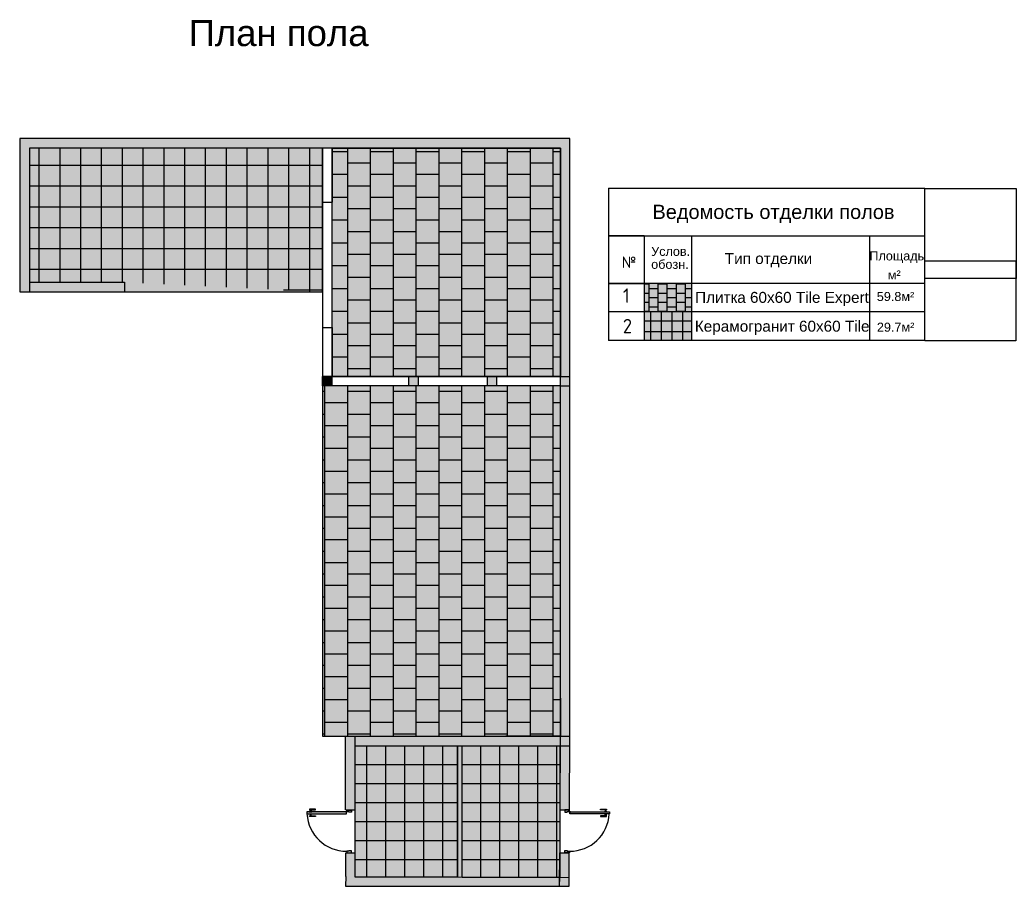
# Model space of a CAD drawing. Header units: millimetres. Extents: x 474215 to 2043163, y -374230 to 1199080.
# Drawn here: x 693907 to 714855, y -322849 to -304642 of the extents above; entities that cross this region are included whole.
import ezdxf

# ---------------------------------------------------------------- set-up
doc = ezdxf.new("R2010")
doc.units = ezdxf.units.MM
doc.header["$MEASUREMENT"] = 0
doc.header["$XCLIPFRAME"] = 2
doc.layers.add('freecads.com', color=7, linetype='Continuous')
doc.styles.get("Standard").update_dxf_attribs({"font": 'arial.ttf'})
doc.styles.add('{18b73a54-fa43-428c-adcb-c1c7bbdf2c84}', font='Simplex.shx')
picture_1 = doc.add_image_def('image3.jpeg', size_in_pixel=(735, 725))
picture_2 = doc.add_image_def('image5.png', size_in_pixel=(403, 468))
pattern_1 = [(0, (0, 35306.1), (0, 400), []), (90, (0, 35306.1), (-400, 2e-14), [])]
pattern_2 = [(90, (0, 35306.1), (-480, 3e-14), []), (180, (0, 35306.12), (-480, -240), [480, -480])]

msp = doc.modelspace()

# ---------------------------------------------------------------- hatches: boundary and pattern name
at = {"true_color": 0x000000}
h = msp.add_hatch(color=18, dxfattribs=at)
h.dxf.hatch_style = 1
h.paths.add_polyline_path([(700271, -307134.7), (693907, -307134.7), (693907, -307334.7), (700271, -307334.7)])
h.paths.add_polyline_path([(705270.2, -307134.7), (700471, -307134.7), (700471, -307334.7), (705270.2, -307334.7)])
h.paths.add_polyline_path([(700471, -307134.7), (700271, -307134.7), (700271, -307334.7), (700471, -307334.7)])
h = msp.add_hatch(color=18, dxfattribs=at)
h.dxf.hatch_style = 1
h.paths.add_polyline_path([(694107, -307134.7), (693907, -307134.7), (693907, -310358), (694107, -310358), (694107, -307334.7)])
h = msp.add_hatch(color=18, dxfattribs=at)
h.dxf.hatch_style = 1
h.paths.add_polyline_path([(705472.2, -307134.7), (705272.2, -307134.7), (705272.2, -319699.8), (705472.2, -319699.8)])
at = {"true_color": 0xe7dcd0}
h = msp.add_hatch(color=254, dxfattribs=at)
h.dxf.hatch_style = 1
h.paths.add_polyline_path([(700271, -310358), (700271, -307334.7), (694107, -307334.7), (694107, -310158), (696107, -310158), (696107, -310358)])
at = {"true_color": 0x636466}
h = msp.add_hatch(dxfattribs=at)
h.set_pattern_fill('NET', color=251, scale=3500, angle=90)
h.set_pattern_definition([(90, (0, 35306.1), (-437.5, 3e-14), []), (180, (0, 35306.1), (-5e-14, -437.5), [])])
h.paths.add_polyline_path([(694107, -307334.7), (694107, -310158), (696107, -310158), (700271, -310358), (700271, -307334.7)])
at = {"true_color": 0xd6d6d6}
h = msp.add_hatch(color=254, dxfattribs=at)
h.dxf.hatch_style = 1
h.paths.add_polyline_path([(705271, -307334.7), (700471, -307334.7), (700471, -312134.7), (705271, -312134.7)])
at = {"true_color": 0x636466}
h = msp.add_hatch(dxfattribs=at)
h.set_pattern_fill('AR-B88', color=251, scale=60, angle=90)
h.set_pattern_definition(pattern_2)
h.paths.add_polyline_path([(705271, -307334.7), (700471, -307334.7), (700471, -312134.7), (705271, -312134.7)])
at = {"true_color": 0x000000}
h = msp.add_hatch(color=18, dxfattribs=at)
h.dxf.hatch_style = 1
h.paths.add_polyline_path([(696107, -310158), (694107, -310158), (694107, -310358), (696107, -310358)])
at = {"true_color": 0xd6d6d6}
h = msp.add_hatch(color=254, dxfattribs=at)
h.dxf.hatch_style = 1
h.paths.add_polyline_path([(707031, -310181.5), (707031, -310781.5), (708031, -310781.5), (708031, -310181.5)])
at = {"true_color": 0x636466}
h = msp.add_hatch(dxfattribs=at)
h.set_pattern_fill('AR-B88', color=251, scale=24, angle=90)
h.set_pattern_definition([(90, (0, 35306.12), (-192, 1e-14), []), (180, (0, 35306.12), (-192, -96), [192, -192])])
h.paths.add_polyline_path([(708031, -310781.5), (708031, -310181.5), (707031, -310181.5), (707031, -310781.5)])
at = {"true_color": 0xe7dcd0}
h = msp.add_hatch(color=254, dxfattribs=at)
h.dxf.hatch_style = 1
h.paths.add_polyline_path([(708031, -311381.5), (708031, -310781.5), (707031, -310781.5), (707031, -311381.5)])
at = {"true_color": 0x636466}
h = msp.add_hatch(dxfattribs=at)
h.set_pattern_fill('NET', color=251, scale=1800, angle=90)
h.set_pattern_definition([(90, (0, 35306.12), (-225, 1e-14), []), (180, (0, 35306.12), (-3e-14, -225), [])])
h.paths.add_polyline_path([(707031, -310781.5), (707031, -311381.5), (708031, -311381.5), (708031, -310781.5)])
at = {"true_color": 0x000000}
h = msp.add_hatch(color=18, dxfattribs=at)
h.dxf.hatch_style = 1
h.paths.add_polyline_path([(700471, -312134.9), (700471, -312134.7), (700271, -312134.7), (700271, -312334.7), (700471, -312334.7)])
h = msp.add_hatch(color=18, dxfattribs=at)
h.dxf.hatch_style = 1
h.paths.add_polyline_path([(702285.5, -312334.7), (702285.5, -312134.7), (702085.5, -312134.7), (702085.5, -312334.7)])
h.paths.add_polyline_path([(703935.9, -312334.7), (703935.9, -312134.7), (703735.9, -312134.7), (703735.9, -312334.7)])
at = {"true_color": 0xd6d6d6}
h = msp.add_hatch(color=254, dxfattribs=at)
h.dxf.hatch_style = 1
h.paths.add_polyline_path([(705271, -312334.7), (700272.1, -312334.7), (700272.1, -319699.8), (705271, -319699.8)])
at = {"true_color": 0x636466}
h = msp.add_hatch(dxfattribs=at)
h.set_pattern_fill('AR-B88', color=251, scale=60, angle=90)
h.set_pattern_definition(pattern_2)
h.paths.add_polyline_path([(700272.1, -312334.7), (700272.1, -319699.8), (705271, -319699.8), (705271, -312334.7)])
at = {"true_color": 0x000000}
h = msp.add_hatch(color=18, dxfattribs=at)
h.dxf.hatch_style = 1
h.paths.add_polyline_path([(700957.6, -319699.8), (700756.6, -319699.8), (700756.6, -321249.9), (700957.6, -321249.9)])
h.paths.add_polyline_path([(705471.2, -319900.8), (705271.2, -319900.8), (705264.5, -321249.9), (705464.5, -321249.9)])
h = msp.add_hatch(color=18, dxfattribs=at)
h.dxf.hatch_style = 1
h.paths.add_polyline_path([(705272.2, -319699.8), (700957.6, -319699.8), (700957.6, -319900.8), (705271.2, -319900.8)])
h.paths.add_polyline_path([(705472.2, -319700.8), (705472.2, -319699.8), (705272.2, -319699.8), (705271.2, -319900.8), (705471.2, -319900.8)])
at = {"true_color": 0xe7dcd0}
h = msp.add_hatch(color=254, dxfattribs=at)
h.dxf.hatch_style = 1
h.paths.add_polyline_path([(703106.5, -319900.8), (700957.6, -319900.8), (700957.6, -322149.9), (700960, -322149.9), (700957.6, -322650.1), (703106.5, -322660.7)])
at = {"true_color": 0x636466}
h = msp.add_hatch(dxfattribs=at)
h.set_pattern_fill('NET', color=251, scale=3200)
h.set_pattern_definition(pattern_1)
h.paths.add_polyline_path([(703106.5, -319900.8), (700957.6, -319900.8), (700957.6, -322149.9), (700960, -322149.9), (700957.6, -322650.1), (703106.5, -322660.7)])
at = {"true_color": 0x000000}
h = msp.add_hatch(color=18, dxfattribs=at)
h.dxf.hatch_style = 1
h.paths.add_polyline_path([(703206.5, -319900.8), (703106.5, -319900.8), (703106.5, -322660.7), (703206.5, -322661.2)])
at = {"true_color": 0xe7dcd0}
h = msp.add_hatch(color=254, dxfattribs=at)
h.dxf.hatch_style = 1
h.paths.add_polyline_path([(703206.5, -322661.2), (705257.5, -322671.4), (705257.5, -319900.8), (703206.5, -319900.8)])
at = {"true_color": 0x636466}
h = msp.add_hatch(dxfattribs=at)
h.set_pattern_fill('NET', color=251, scale=3200)
h.set_pattern_definition(pattern_1)
h.paths.add_polyline_path([(703206.5, -322661.2), (705257.5, -322671.4), (705257.5, -319900.8), (703206.5, -319900.8)])
at = {"true_color": 0x000000}
h = msp.add_hatch(color=18, dxfattribs=at)
h.dxf.hatch_style = 1
h.paths.add_polyline_path([(700770.5, -321289.7, -0.0589078), (700769.4, -321288.8), (699940.1, -321288.8), (699940.1, -321333.8), (700772.5, -321333.8), (700772.5, -321318.8), (700770.5, -321318.8)])
h.paths.add_polyline_path([(700125.4, -321232.8), (699997.9, -321232.8), (699997.9, -321247.8), (700125.4, -321247.8)])
h.paths.add_polyline_path([(700024.9, -321247.8), (700009.9, -321247.8), (700009.9, -321283.8), (700024.9, -321283.8)])
h.paths.add_polyline_path([(700042.4, -321283.8), (699992.4, -321283.8), (699992.4, -321288.8), (700042.4, -321288.8)])
h.paths.add_polyline_path([(700042.4, -321333.8), (699992.4, -321333.8), (699992.4, -321338.8), (700042.4, -321338.8)])
h.paths.add_polyline_path([(700024.9, -321338.8), (700009.9, -321338.8), (700009.9, -321374.8), (700024.9, -321374.8)])
h.paths.add_polyline_path([(700125.4, -321374.8), (699997.9, -321374.8), (699997.9, -321389.8), (700125.4, -321389.8)])
h.paths.add_polyline_path([(700877.9, -321250.5), (700777.9, -321250.5), (700777.9, -321283.5), (700824.9, -321283.5), (700824.9, -321295.5), (700877.9, -321295.5)])
h.paths.add_polyline_path([(700877.9, -322105.5), (700824.9, -322105.5), (700824.9, -322117.5), (700777.9, -322117.5), (700777.9, -322150.5), (700877.9, -322150.5)])
h = msp.add_hatch(color=18, dxfattribs=at)
h.dxf.hatch_style = 1
h.paths.add_polyline_path([(705471.9, -321289.1, 0.0589078), (705473, -321288.2), (706302.3, -321288.2), (706302.3, -321333.2), (705469.9, -321333.2), (705469.9, -321318.2), (705471.9, -321318.2)])
h.paths.add_polyline_path([(706117, -321232.2), (706244.5, -321232.2), (706244.5, -321247.2), (706117, -321247.2)])
h.paths.add_polyline_path([(706217.5, -321247.2), (706232.5, -321247.2), (706232.5, -321283.2), (706217.5, -321283.2)])
h.paths.add_polyline_path([(706200, -321283.2), (706250, -321283.2), (706250, -321288.2), (706200, -321288.2)])
h.paths.add_polyline_path([(706200, -321333.2), (706250, -321333.2), (706250, -321338.2), (706200, -321338.2)])
h.paths.add_polyline_path([(706217.5, -321338.2), (706232.5, -321338.2), (706232.5, -321374.2), (706217.5, -321374.2)])
h.paths.add_polyline_path([(706117, -321374.2), (706244.5, -321374.2), (706244.5, -321389.2), (706117, -321389.2)])
h.paths.add_polyline_path([(705364.5, -321249.9), (705464.5, -321249.9), (705464.5, -321282.9), (705417.5, -321282.9), (705417.5, -321294.9), (705364.5, -321294.9)])
h.paths.add_polyline_path([(705364.5, -322104.9), (705417.5, -322104.9), (705417.5, -322116.9), (705464.5, -322116.9), (705464.5, -322149.9), (705364.5, -322149.9)])
h = msp.add_hatch(color=18, dxfattribs=at)
h.dxf.hatch_style = 1
h.paths.add_polyline_path([(700960, -322149.9), (700760, -322149.9), (700757.6, -322649.1), (700957.6, -322650.1)])
h.paths.add_polyline_path([(700756.6, -322849.1), (705456.6, -322849.1), (705457.5, -322672.3), (700757.6, -322649.1)])
h = msp.add_hatch(color=18, dxfattribs=at)
h.dxf.hatch_style = 1
h.paths.add_polyline_path([(705460.1, -322149.9), (705260.1, -322149.9), (705257.5, -322671.4), (705457.5, -322672.3)])

# ---------------------------------------------------------------- linework, layer by layer
for p, q in [((700271, -307134.7), (693907, -307134.7)), ((693907, -307134.7), (693907, -310358)), ((705472.2, -307134.7), (700271, -307134.7)), ((705472.2, -319700.8), (705472.2, -307134.7)), ((700271, -307334.7), (694107, -307334.7)), ((694107, -307334.7), (694107, -309598.2)), ((695493.6, -307334.7), (694107, -307334.7)), ((694107, -307334.7), (694107, -310358)), ((705271, -307334.7), (700271, -307334.7)), ((705271, -312334.7), (705271, -307334.7)), ((705271, -307974.7), (705268, -307974.7)), ((700271, -308470.2), (700271, -311106.6)), ((700471, -311106.6), (700471, -308470.2)), ((694107, -310158), (696107, -310158)), ((696107, -310158), (696107, -310358)), ((693907, -310358), (694107, -310358)), ((694107, -310358), (696107, -310358)), ((700471, -311106.6), (700471, -312134.7)), ((702085.5, -312334.7), (702085.5, -312134.7)), ((702285.5, -312334.7), (702285.5, -312134.7)), ((703735.9, -312334.7), (703735.9, -312134.7)), ((703935.9, -312334.7), (703935.9, -312134.7)), ((705272.2, -312134.7), (705472.2, -312134.7)), ((705272.2, -319699.8), (705271, -312334.7)), ((705272.2, -312334.7), (705472.2, -312334.7)), ((705272.2, -318899.8), (705272.2, -319699.8)), ((705272.2, -319700.8), (700272.1, -319701.6)), ((700756.6, -321249.9), (700756.6, -319699.8)), ((700957.6, -321249.9), (700957.6, -319699.8)), ((700957.6, -319699.8), (705472.2, -319699.8)), ((705272.2, -319699.8), (704122.2, -319699.8)), ((700957.6, -319900.8), (705471.2, -319900.8)), ((703106.5, -322660.7), (703106.5, -319900.8)), ((703206.5, -322661.2), (703206.5, -319900.8)), ((700760, -321249.9), (700957.6, -321249.9)), ((705264.5, -321249.9), (705464.5, -321249.9)), ((700760, -322149.9), (700960, -322149.9)), ((700760, -322149.9), (700960, -322149.9)), ((700957.6, -322650.1), (700957.6, -322149.9)), ((703106.5, -322156), (703106.5, -322660.7)), ((705260.1, -322149.9), (705460.1, -322149.9)), ((700757.6, -322649.1), (700756.6, -322849.1)), ((703106.5, -322660.7), (701676.9, -322660.1)), ((700756.6, -322849.1), (705456.6, -322849.1))]:
    msp.add_line(p, q)
at = {"color": 143, "true_color": 0x7aafdf}
for p, q in [((700271, -307334.7), (700271, -308470.2)), ((700471, -307334.7), (700471, -308470.2)), ((700271, -308470.2), (700471, -308470.2)), ((700271, -311106.6), (700271, -312134.7)), ((700271, -311106.6), (700471, -311106.6)), ((705272.2, -312134.7), (700271, -312134.7)), ((700271, -312334.7), (700271, -312134.7)), ((700271, -312334.9), (700271, -312134.9)), ((700471, -312134.7), (705272.2, -312134.7)), ((700471, -312334.9), (700471, -312134.9)), ((705272.2, -312334.7), (700271, -312334.7))]:
    msp.add_line(p, q, dxfattribs=at)
at = {"color": 7}
for p, q in [((706281, -308181.5), (712939.3, -308181.5)), ((706281, -308181.5), (706281, -311381.5)), ((712939.3, -311381.5), (712939.3, -308181.5)), ((706281, -308581.5), (706281, -308581.5)), ((706281, -308581.5), (706281, -308581.5)), ((706281, -309181.5), (712939.3, -309181.5)), ((707031, -309181.5), (706281, -309181.5)), ((707031, -309181.5), (707031, -309181.5)), ((707031, -309181.5), (707031, -309181.5)), ((707031, -309181.5), (707031, -311381.5)), ((708031, -309181.5), (708031, -311381.5)), ((711781, -311381.5), (711781, -309181.5)), ((708031, -309681.5), (708031, -309681.5)), ((712939.3, -310181.5), (706281, -310181.5)), ((712939.3, -310181.5), (706281, -310181.5)), ((706281, -310181.5), (707031, -310181.5)), ((707031, -310181.5), (707031, -310181.5)), ((708031, -310181.5), (708031, -310181.5)), ((712939.3, -310781.5), (706281, -310781.5)), ((712939.3, -311381.5), (706281, -311381.5)), ((706281, -311381.5), (706281, -311381.5))]:
    msp.add_line(p, q, dxfattribs=at)
at = {"color": 18, "lineweight": 30, "true_color": 0x000000}
for p, q in [((705264.5, -321249.9), (705272.2, -319699.8)), ((705272.2, -319700.8), (705272.2, -319700.3)), ((705464.5, -321249.9), (705472.2, -319700.8)), ((700757.6, -322649.1), (700760, -322149.9)), ((700957.6, -322650.1), (700960, -322149.9)), ((705256.6, -322849.1), (705260.1, -322149.9)), ((705456.6, -322849.1), (705460.1, -322149.9)), ((700957.6, -322650.1), (705457.5, -322672.3)), ((705256.6, -322849.1), (705257.5, -322671.4))]:
    msp.add_line(p, q, dxfattribs=at)
for points in [[(700271, -307334.7), (694107, -307334.7), (694107, -310358), (700271, -310358)], [(700271, -307334.7), (694107, -307334.7), (694107, -310158), (696107, -310158), (696107, -310358), (700271, -310358), (700271, -307334.7)]]:
    msp.add_lwpolyline(points)
at = {"color": 143, "true_color": 0x7aafdf}
msp.add_lwpolyline([(700471, -307334.7), (705271, -307334.7), (705271, -312134.7), (700471, -312134.7)], close=True, dxfattribs=at)
for points in [[(700272.1, -319699.8), (705271, -319699.8), (705271, -312334.7), (700272.1, -312334.7)], [(700957.6, -319900.8), (703106.5, -319900.8), (703106.5, -322660.7), (700957.6, -322660.7)], [(703206.5, -319900.8), (705257.5, -319900.8), (705257.5, -322671.4), (703206.5, -322671.4)]]:
    msp.add_lwpolyline(points, close=True)
at = {"layer": 'freecads.com'}
for p, q in [((700772.5, -321288.8), (699940.1, -321288.8)), ((699940.1, -321288.8), (699940.1, -321333.8)), ((699940.1, -321333.8), (700772.5, -321333.8)), ((699992.4, -321283.8), (699992.4, -321288.8)), ((700042.4, -321283.8), (699992.4, -321283.8)), ((699992.4, -321288.8), (700042.4, -321288.8)), ((699992.4, -321338.8), (699992.4, -321333.8)), ((699992.4, -321333.8), (700042.4, -321333.8)), ((699997.9, -321232.8), (699997.9, -321247.8)), ((700125.4, -321232.8), (699997.9, -321232.8)), ((699997.9, -321247.8), (700125.4, -321247.8)), ((700009.9, -321283.8), (700009.9, -321247.8)), ((700024.9, -321283.8), (700024.9, -321247.8)), ((700042.4, -321288.8), (700042.4, -321283.8)), ((700042.4, -321333.8), (700042.4, -321338.8)), ((700125.4, -321247.8), (700125.4, -321232.8)), ((700772.5, -321288.8), (700770.5, -321288.8)), ((700770.5, -321288.8), (700770.5, -321318.8)), ((700770.5, -321318.8), (700772.5, -321318.8)), ((700772.5, -321333.8), (700772.5, -321288.8)), ((700772.5, -321318.8), (700772.5, -321288.8)), ((700777.9, -321283.5), (700777.9, -321250.5)), ((700777.9, -321250.5), (700877.9, -321250.5)), ((700777.9, -321283.5), (700777.9, -321281.5)), ((700777.9, -321281.5), (700807.9, -321281.5)), ((700824.9, -321283.5), (700777.9, -321283.5)), ((700807.9, -321283.5), (700777.9, -321283.5)), ((700807.9, -321281.5), (700807.9, -321283.5)), ((700824.9, -321295.5), (700824.9, -321283.5)), ((700877.9, -321295.5), (700824.9, -321295.5)), ((700877.9, -321250.5), (700877.9, -321295.5)), ((705464.5, -321249.9), (705364.5, -321249.9)), ((705364.5, -321249.9), (705364.5, -321294.9)), ((705364.5, -321294.9), (705417.5, -321294.9)), ((705417.5, -321294.9), (705417.5, -321282.9)), ((705417.5, -321282.9), (705464.5, -321282.9)), ((705464.5, -321280.9), (705434.5, -321280.9)), ((705434.5, -321280.9), (705434.5, -321282.9)), ((705434.5, -321282.9), (705464.5, -321282.9)), ((705464.5, -321282.9), (705464.5, -321249.9)), ((705464.5, -321282.9), (705464.5, -321280.9)), ((705469.9, -321288.2), (706302.3, -321288.2)), ((705469.9, -321333.2), (705469.9, -321288.2)), ((705469.9, -321318.2), (705469.9, -321288.2)), ((705469.9, -321288.2), (705471.9, -321288.2)), ((705471.9, -321318.2), (705469.9, -321318.2)), ((706302.3, -321333.2), (705469.9, -321333.2)), ((705471.9, -321288.2), (705471.9, -321318.2)), ((706117, -321247.2), (706117, -321232.2)), ((706117, -321232.2), (706244.5, -321232.2)), ((706244.5, -321247.2), (706117, -321247.2)), ((706200, -321288.2), (706200, -321283.2)), ((706200, -321283.2), (706250, -321283.2)), ((706250, -321288.2), (706200, -321288.2)), ((706250, -321333.2), (706200, -321333.2)), ((706200, -321333.2), (706200, -321338.2)), ((706217.5, -321283.2), (706217.5, -321247.2)), ((706232.5, -321283.2), (706232.5, -321247.2)), ((706244.5, -321232.2), (706244.5, -321247.2)), ((706250, -321283.2), (706250, -321288.2)), ((706250, -321338.2), (706250, -321333.2)), ((706302.3, -321288.2), (706302.3, -321333.2)), ((700042.4, -321338.8), (699992.4, -321338.8)), ((699997.9, -321389.8), (699997.9, -321374.8)), ((699997.9, -321374.8), (700125.4, -321374.8)), ((700125.4, -321389.8), (699997.9, -321389.8)), ((700009.9, -321338.8), (700009.9, -321374.8)), ((700024.9, -321338.8), (700024.9, -321374.8)), ((700125.4, -321374.8), (700125.4, -321389.8)), ((706244.5, -321374.2), (706117, -321374.2)), ((706117, -321374.2), (706117, -321389.2)), ((706117, -321389.2), (706244.5, -321389.2)), ((706200, -321338.2), (706250, -321338.2)), ((706217.5, -321338.2), (706217.5, -321374.2)), ((706232.5, -321338.2), (706232.5, -321374.2)), ((706244.5, -321389.2), (706244.5, -321374.2)), ((700824.9, -322117.5), (700777.9, -322117.5)), ((700777.9, -322117.5), (700777.9, -322150.5)), ((700777.9, -322150.5), (700877.9, -322150.5)), ((700824.9, -322105.5), (700824.9, -322117.5)), ((700877.9, -322105.5), (700824.9, -322105.5)), ((700877.9, -322150.5), (700877.9, -322105.5)), ((705364.5, -322149.9), (705364.5, -322104.9)), ((705364.5, -322104.9), (705417.5, -322104.9)), ((705464.5, -322149.9), (705364.5, -322149.9)), ((705417.5, -322104.9), (705417.5, -322116.9)), ((705417.5, -322116.9), (705464.5, -322116.9)), ((705464.5, -322116.9), (705464.5, -322149.9))]:
    msp.add_line(p, q, dxfattribs=at)
for centre in [(700773.5, -321284.5), (705468.9, -321283.9)]:
    msp.add_circle(centre, 6, dxfattribs=at)
for centre, start, end in [((700773.5, -321284.5), 183.39659, 270.29944), ((705468.9, -321283.9), 269.70056, 356.60341)]:
    msp.add_arc(centre, 833, start, end, dxfattribs=at)

# ---------------------------------------------------------------- texts
at = {"color": 7}
for s, height, p in [('Ведомость отделки полов', 300, (707208.9, -308826.5)), ('Услов.', 190, (707181.3, -309602)), ('Тип отделки', 230, (708729.3, -309773)), ('Площадь', 190, (711770.1, -309697.5)), ('обозн.', 190, (707181.3, -309874.5)), ('м²', 190, (712157.4, -310098.5)), ('Плитка 60x60 Tile Expert', 230, (708105.8, -310589.5)), ('59.8м²', 190, (711925.8, -310550.8)), ('Керамогранит 60x60 Tile', 230, (708099.5, -311195.5)), ('29.7м²', 190, (711927.9, -311196))]:
    msp.add_text(s, height=height, dxfattribs=at).set_placement(p)
at = {"insert": (697454.2, -304642.3), "char_height": 550, "attachment_point": 1}
msp.add_mtext_dynamic_manual_height_columns('План пола', width=3908.232, gutter_width=1, heights=[0], dxfattribs=at)
at = {"color": 7, "attachment_point": 1, "style": '{18b73a54-fa43-428c-adcb-c1c7bbdf2c84}'}
for s, insert, char_height in [('{\\fGOST Common|b0|i0|c204|p34;№}', (706562.8, -309615.5), 240), ('{\\fGOST Common|b0|i0|c0|p34;1}', (706587.3, -310286.5), 300), ('{\\fGOST Common|b0|i0|c0|p34;2}', (706584.4, -310928.5), 300)]:
    msp.add_mtext_dynamic_manual_height_columns(s, width=300, gutter_width=11072.2, heights=[0], dxfattribs=dict(at, insert=insert, char_height=char_height))

# ---------------------------------------------------------------- pictures from other files: only their frames are drawn
image = msp.add_image(picture_1, insert=(712939.3, -310075.2), size_in_units=(1915.3, 1889.2))
image.dxf.flags = 7
image = msp.add_image(picture_2, insert=(712939.3, -312205.2), size_in_units=(2150.9, 2497.8))
image.set_boundary_path([(-0.5, -0.5), (357.125, 313.962)])

doc.saveas('drawing.dxf')
